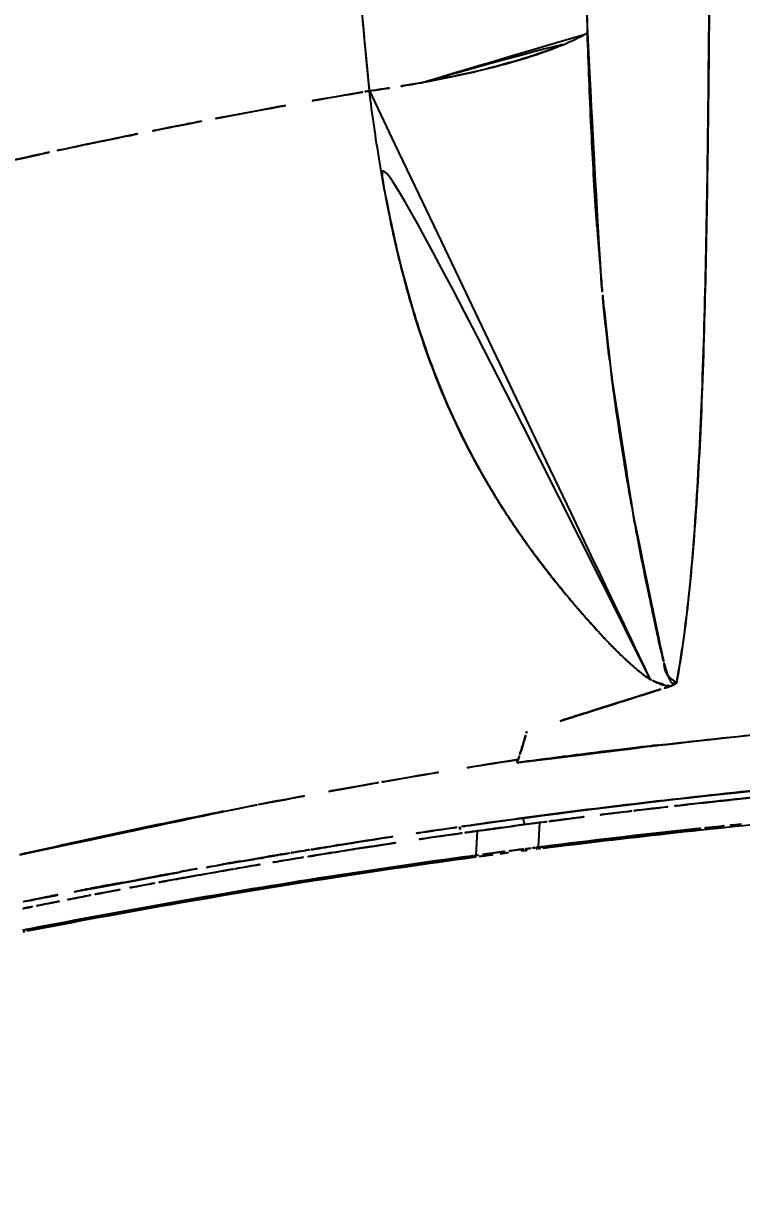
# Model space of a CAD drawing. Extents: x 16296660632 to 16296668616, y -37409619871 to -37409616241.
# Drawn here: x 16296666388.48 to 16296666415.86, y -37409616792.84 to -37409616748.06 of the extents above; entities that cross this region are included whole.
import ezdxf

# ---------------------------------------------------------------- set-up
doc = ezdxf.new("R2010")
doc.units = 0
doc.header["$LTSCALE"] = 10
doc.header["$MEASUREMENT"] = 0
doc.header["$PDMODE"] = 3
doc.header["$PDSIZE"] = -10
doc.layers.get('0').update_dxf_attribs({"linetype": 'CONTINUOUS'})
doc.layers.get('DEFPOINTS').update_dxf_attribs({"linetype": 'CONTINUOUS'})
doc.styles.add('Daelim Dimension', font='')
doc.styles.get('Daelim Dimension').set_extended_font_data('나눔고딕')
doc.dimstyles.new('DEFAULT', dxfattribs={"dimscale": 2, "dimtxt": 2, "dimasz": 2, "dimexe": 0, "dimexo": 2, "dimgap": 1, "dimtad": 1, "dimdec": 1, "dimzin": 9, "dimdsep": 46, "dimtxsty": 'Daelim Dimension', "dimcen": 0.5, "dimclrd": 252, "dimclre": 252, "dimclrt": 3, "dimadec": 1, "dimazin": 0, "dimtfac": 1, "dimtdec": 1, "dimtix": 1, "dimtmove": 0, "dimatfit": 3, "dimfxl": 1, "dimtolj": 1, "dimtzin": 1, "dimlwd": 9, "dimlwe": 9, "dimarcsym": 0})

# ---------------------------------------------------------------- blocks, each defined once
blk = doc.blocks.new('*D16')
at = {"color": 5, "lineweight": 9, "transparency": 16777216}
for p, q in [((16296666147.47109, -37409616641.1646), (16296666147.47109, -37409616937.17432)), ((16296666467.47109, -37409616640.80376), (16296666467.47109, -37409616937.17432)), ((16296666151.47109, -37409616937.17432), (16296666463.47109, -37409616937.17432))]:
    blk.add_line(p, q, dxfattribs=at)
at = {"color": 5, "transparency": 16777216}
for points in [[(16296666151.47109, -37409616936.50766), (16296666151.47109, -37409616937.84099), (16296666147.47109, -37409616937.17432)], [(16296666463.47109, -37409616936.50766), (16296666463.47109, -37409616937.84099), (16296666467.47109, -37409616937.17432)]]:
    blk.add_solid(points, dxfattribs=at)
at = {"layer": 'DEFPOINTS', "color": 0, "transparency": 16777216}
for p in [(16296666467.47109, -37409616636.80376), (16296666147.47109, -37409616637.1646), (16296666467.47109, -37409616937.17432)]:
    blk.add_point(p, dxfattribs=at)
at = {"color": 7, "transparency": 16777216, "insert": (16296666291.23105, -37409616918.8224), "char_height": 30, "attachment_point": 5, "style": 'Daelim Dimension'}
blk.add_mtext('\\A1;320', dxfattribs=at)
blk = doc.blocks.new('*D17')
at = {"color": 5, "lineweight": 9, "ltscale": 0.5, "transparency": 16777216}
for p, q in [((16296666587.9219, -37409616506.424438), (16296666624.81945, -37409616506.424438)), ((16296666624.81945, -37409616510.424438), (16296666624.81945, -37409616827.794708)), ((16296666313.128599, -37409616831.794708), (16296666624.81945, -37409616831.794708))]:
    blk.add_line(p, q, dxfattribs=at)
at = {"color": 5, "ltscale": 0.5, "transparency": 16777216}
for points in [[(16296666624.152781, -37409616510.424438), (16296666625.486111, -37409616510.424438), (16296666624.81945, -37409616506.424438)], [(16296666624.152781, -37409616827.794708), (16296666625.486111, -37409616827.794708), (16296666624.81945, -37409616831.794708)]]:
    blk.add_solid(points, dxfattribs=at)
at = {"layer": 'DEFPOINTS', "color": 0, "ltscale": 0.5, "transparency": 16777216}
for p in [(16296666583.9219, -37409616506.424438), (16296666309.128599, -37409616831.794708), (16296666624.81945, -37409616831.794708)]:
    blk.add_point(p, dxfattribs=at)
at = {"color": 7, "ltscale": 0.5, "transparency": 16777216, "insert": (16296666606.46752, -37409616669.109573), "char_height": 30, "attachment_point": 5, "rotation": 90, "style": 'Daelim Dimension'}
blk.add_mtext('\\A1;325', dxfattribs=at)

msp = doc.modelspace()

# ---------------------------------------------------------------- linework, layer by layer
at = {"linetype": 'Continuous'}
for p, q in [((16296666407.29435, -37409616776.237213), (16296666407.34058, -37409616776.111763)), ((16296666408.15765, -37409616778.513451), (16296666408.10293, -37409616779.454971)), ((16296666405.780109, -37409616778.835533), (16296666405.72267, -37409616779.765846))]:
    msp.add_line(p, q, dxfattribs=at)
for points, start_tangent, end_tangent in [([(16296666414.41444, -37409616715.831467), (16296666414.52916, -37409616723.74437), (16296666414.615141, -37409616731.757736), (16296666414.64768, -37409616738.970871), (16296666414.635481, -37409616745.523659), (16296666414.58452, -37409616751.487122), (16296666414.498501, -37409616756.933533), (16296666414.357599, -37409616761.931129), (16296666414.1355, -37409616766.375137), (16296666413.81352, -37409616770.150703), (16296666413.40427, -37409616773.042847)], (0.015889609, -0.999873752), (-0.178873309, -0.983872115)), ([(16296666413.40431, -37409616773.042847), (16296666413.821329, -37409616770.139679), (16296666414.13879, -37409616766.323883), (16296666414.36315, -37409616761.803329), (16296666414.505899, -37409616756.713211), (16296666414.587561, -37409616751.192093), (16296666414.6366, -37409616745.183548), (16296666414.6474, -37409616738.628738), (16296666414.61231, -37409616731.471283), (16296666414.528509, -37409616723.569443), (16296666414.41457, -37409616715.831467)], (0.182493819, 0.983207001), (-0.016538923, 0.999863223)), ([(16296666409.982201, -37409616748.421494), (16296666409.843, -37409616739.759171), (16296666409.804331, -37409616732.941177)], (-0.033881173, 0.999425868), (-0.005583813, 0.99998441)), ([(16296666401.66721, -37409616750.63166), (16296666400.9944, -37409616741.681961)], (-0.104333076, 0.994542412), (-0.044761622, 0.998997696)), ([(16296666409.852249, -37409616748.49395), (16296666408.89719, -37409616748.932243), (16296666407.477051, -37409616749.422737), (16296666405.749901, -37409616749.884232), (16296666403.783859, -37409616750.294563), (16296666403.637501, -37409616750.321136)], (-0.878885182, -0.477033371), (-0.984196151, -0.177081724)), ([(16296666409.852289, -37409616748.494011), (16296666409.982201, -37409616748.421494)], (0.878908812, 0.476989833), (0.867144301, 0.498056986)), ([(16296666409.982229, -37409616748.421379), (16296666409.852249, -37409616748.49395)], (-0.867075621, -0.498176542), (-0.878885182, -0.477033371)), ([(16296666409.982229, -37409616748.421333), (16296666410.124559, -37409616752.003487), (16296666410.305929, -37409616755.224403), (16296666410.523149, -37409616758.009453)], (0.033376731, -0.999442842), (0.089886214, -0.995952041)), ([(16296666403.637449, -37409616750.320908), (16296666403.74086, -37409616750.302193), (16296666405.668171, -37409616749.903267), (16296666407.40871, -37409616749.443222), (16296666408.874029, -37409616748.941406), (16296666409.852289, -37409616748.494011)], (0.984202595, 0.177045905), (0.878908812, 0.476989833)), ([(16296666410.52346, -37409616758.00943), (16296666410.48233, -37409616757.5466), (16296666410.335011, -37409616755.672256), (16296666410.20009, -37409616753.530159), (16296666410.081051, -37409616751.084953), (16296666409.982229, -37409616748.421379)], (-0.090642957, 0.995883454), (-0.032301439, 0.999478172)), ([(16296666403.637501, -37409616750.321136), (16296666401.667271, -37409616750.631828)], (-0.984196151, -0.177081724), (-0.990849283, -0.134972957)), ([(16296666401.25161, -37409616750.702248), (16296666396.705379, -37409616751.515617)], (-0.985732936, -0.168316902), (-0.982925391, -0.184004552)), ([(16296666401.251619, -37409616750.702278), (16296666401.66721, -37409616750.63166)], (0.985748246, 0.168227215), (0.985989491, 0.166807447)), ([(16296666401.667231, -37409616750.631577), (16296666401.25161, -37409616750.702248)], (-0.98597152, -0.166913637), (-0.985732936, -0.168316902)), ([(16296666401.6672, -37409616750.631538), (16296666403.637449, -37409616750.320908)], (0.990852899, 0.134946407), (0.984202595, 0.177045905)), ([(16296666401.667271, -37409616750.631828), (16296666402.051689, -37409616753.301132), (16296666402.504801, -37409616755.717049), (16296666403.02375, -37409616757.887657), (16296666403.59395, -37409616759.818092), (16296666404.20553, -37409616761.528587), (16296666404.844061, -37409616763.036087), (16296666405.48567, -37409616764.348137), (16296666406.110491, -37409616765.484306), (16296666406.70513, -37409616766.464882), (16296666407.262341, -37409616767.310493), (16296666407.77832, -37409616768.042107), (16296666408.251829, -37409616768.67746), (16296666408.683411, -37409616769.231323), (16296666409.07464, -37409616769.715767), (16296666409.42745, -37409616770.139633), (16296666409.744841, -37409616770.510437), (16296666410.02997, -37409616770.8349), (16296666410.285839, -37409616771.119057), (16296666410.515471, -37409616771.368317), (16296666410.721979, -37409616771.587463), (16296666410.908369, -37409616771.780693), (16296666411.07733, -37409616771.951843), (16296666411.23171, -37409616772.104103), (16296666411.37381, -37409616772.240532), (16296666411.50609, -37409616772.36393), (16296666411.63092, -37409616772.476807), (16296666411.75032, -37409616772.581512), (16296666411.866871, -37409616772.679993), (16296666411.98214, -37409616772.774567), (16296666412.099409, -37409616772.866524), (16296666412.224159, -37409616772.955963), (16296666412.36142, -37409616773.044518), (16296666412.37471, -37409616773.052582)], (0.12450756, -0.992218659), (0.855938958, -0.51707688)), ([(16296666396.70537, -37409616751.515602), (16296666401.251619, -37409616750.702278)], (0.982914934, 0.184060405), (0.985748246, 0.168227215)), ([(16296666394.37635, -37409616751.961929), (16296666396.70537, -37409616751.515602)], (0.981318901, 0.192388185), (0.982914934, 0.184060405)), ([(16296666396.705379, -37409616751.515617), (16296666394.37632, -37409616751.961746)], (-0.982925391, -0.184004552), (-0.981339438, -0.192283403)), ([(16296666391.86224, -37409616752.466988), (16296666394.37635, -37409616751.961929)], (0.979479359, 0.201544498), (0.981318901, 0.192388185)), ([(16296666394.37632, -37409616751.961746), (16296666391.862141, -37409616752.466499)], (-0.981339438, -0.192283403), (-0.979507812, -0.201406174)), ([(16296666412.37332, -37409616773.055183), (16296666412.340191, -37409616773.036949), (16296666411.78611, -37409616772.611893), (16296666411.257429, -37409616772.129318), (16296666410.71175, -37409616771.57737), (16296666410.1213, -37409616770.936798), (16296666409.451361, -37409616770.16761), (16296666408.689489, -37409616769.239014), (16296666407.82914, -37409616768.111763), (16296666406.874571, -37409616766.728912), (16296666405.850269, -37409616765.025436), (16296666404.801991, -37409616762.943993), (16296666403.8022, -37409616760.436096), (16296666402.91963, -37409616757.490067), (16296666402.212561, -37409616754.235321), (16296666401.667231, -37409616750.631577)], (-0.881419506, 0.472334261), (-0.121357125, 0.99260891)), ([(16296666391.862141, -37409616752.466499), (16296666390.61853, -37409616752.725243), (16296666387.963051, -37409616753.298309)], (-0.979507812, -0.201406174), (-0.976406829, -0.215939122)), ([(16296666387.963289, -37409616753.299393), (16296666391.86224, -37409616752.466988)], (0.976373355, 0.216090426), (0.979479359, 0.201544498)), ([(16296666410.523149, -37409616758.009453), (16296666410.53512, -37409616758.141167), (16296666410.572161, -37409616758.537613)], (0.089886214, -0.995952041), (0.094986114, -0.995478598)), ([(16296666410.588289, -37409616758.696823), (16296666410.52346, -37409616758.00943)], (-0.097194194, 0.995265436), (-0.090642957, 0.995883454)), ([(16296666410.572161, -37409616758.537613), (16296666410.58749, -37409616758.696892)], (0.094986115, -0.995478597), (0.096575426, -0.995325669)), ([(16296666410.58749, -37409616758.696892), (16296666410.802469, -37409616760.690208), (16296666410.926809, -37409616761.682991)], (0.096575426, -0.995325669), (0.129899835, -0.991527122)), ([(16296666410.926941, -37409616761.682983), (16296666410.802059, -37409616760.677696), (16296666410.637671, -37409616759.190002), (16296666410.588289, -37409616758.696823)], (-0.128690863, 0.991684759), (-0.097194194, 0.995265436)), ([(16296666410.926809, -37409616761.682991), (16296666411.0917, -37409616762.881432), (16296666411.377041, -37409616764.74202), (16296666411.644131, -37409616766.311317), (16296666411.765011, -37409616766.979691)], (0.129899835, -0.991527122), (0.181007392, -0.983481735)), ([(16296666411.765181, -37409616766.97966), (16296666411.71649, -37409616766.717583), (16296666411.586639, -37409616765.998299), (16296666411.446951, -37409616765.185516), (16296666411.29755, -37409616764.26432), (16296666411.13888, -37409616763.21833), (16296666410.97254, -37409616762.029327), (16296666410.926941, -37409616761.682983)], (-0.183941909, 0.982937116), (-0.128690863, 0.991684759)), ([(16296666411.765011, -37409616766.979691), (16296666411.886971, -37409616767.631126), (16296666412.10442, -37409616768.741783), (16296666412.29648, -37409616769.679672), (16296666412.465309, -37409616770.481682), (16296666412.612301, -37409616771.173767), (16296666412.74395, -37409616771.780769), (16296666412.874029, -37409616772.330116), (16296666412.905661, -37409616772.511192)], (0.181007392, -0.983481735), (0.179785698, -0.983705801)), ([(16296666412.890329, -37409616772.386589), (16296666412.87682, -37409616772.333092), (16296666412.86348, -37409616772.279404), (16296666412.85, -37409616772.224373), (16296666412.8361, -37409616772.166786), (16296666412.821489, -37409616772.105453), (16296666412.80588, -37409616772.03907), (16296666412.78898, -37409616771.966309), (16296666412.77051, -37409616771.885788), (16296666412.750139, -37409616771.796043), (16296666412.727539, -37409616771.695503), (16296666412.70237, -37409616771.58255), (16296666412.674299, -37409616771.455406), (16296666412.642969, -37409616771.312157), (16296666412.608009, -37409616771.15078), (16296666412.569019, -37409616770.968987), (16296666412.52556, -37409616770.764389), (16296666412.477131, -37409616770.534286), (16296666412.42318, -37409616770.275787), (16296666412.363091, -37409616769.98568), (16296666412.296129, -37409616769.660477), (16296666412.2215, -37409616769.296349), (16296666412.138611, -37409616768.889023), (16296666412.047029, -37409616768.433823), (16296666411.94648, -37409616767.925613), (16296666411.836559, -37409616767.3573), (16296666411.765181, -37409616766.97966)], (-0.246664767, 0.969100868), (-0.183941909, 0.982937116)), ([(16296666413.005751, -37409616772.802032), (16296666412.991631, -37409616772.756752), (16296666412.97122, -37409616772.687576), (16296666412.9522, -37409616772.620003), (16296666412.934891, -37409616772.556702), (16296666412.919041, -37409616772.497353), (16296666412.904301, -37409616772.440987), (16296666412.890329, -37409616772.386589)], (-0.304700204, 0.952448311), (-0.246664767, 0.969100868)), ([(16296666412.905661, -37409616772.511192), (16296666413.010229, -37409616772.844162), (16296666413.025261, -37409616772.869949)], (0.179785698, -0.983705801), (0.522998244, -0.852333759)), ([(16296666413.027901, -37409616772.868317), (16296666413.012871, -37409616772.823967), (16296666413.005751, -37409616772.802032)], (-0.330084977, 0.943951221), (-0.304700205, 0.952448311)), ([(16296666412.37471, -37409616773.052582), (16296666412.46014, -37409616773.102287)], (0.855938958, -0.51707688), (0.873107265, -0.487528158)), ([(16296666412.579861, -37409616773.150337), (16296666412.37332, -37409616773.055183)], (-0.929748254, 0.368195851), (-0.881419506, 0.472334261)), ([(16296666412.46014, -37409616773.102287), (16296666412.510349, -37409616773.129593), (16296666412.66157, -37409616773.202507), (16296666412.81205, -37409616773.260429), (16296666412.965, -37409616773.301201), (16296666413.150631, -37409616773.316437)], (0.873107265, -0.487528157), (0.998753619, 0.049912001)), ([(16296666412.85111, -37409616773.241287), (16296666412.579861, -37409616773.150337)], (-0.961607295, 0.274429245), (-0.929748254, 0.368195851)), ([(16296666413.025261, -37409616772.869949), (16296666413.273359, -37409616773.122337)], (0.522998244, -0.852333759), (0.826728159, -0.562601592)), ([(16296666413.04817, -37409616772.923843), (16296666413.03413, -37409616772.88591), (16296666413.027901, -37409616772.868317)], (-0.356865194, 0.934155893), (-0.330084978, 0.943951221)), ([(16296666413.37808, -37409616773.184731), (16296666413.33003, -37409616773.209427), (16296666413.271589, -37409616773.214821), (16296666413.222031, -37409616773.200462), (16296666413.18574, -37409616773.176819), (16296666413.15819, -37409616773.14711), (16296666413.135349, -37409616773.111977), (16296666413.11482, -37409616773.074318), (16296666413.094839, -37409616773.033943), (16296666413.07522, -37409616772.990494), (16296666413.055099, -37409616772.941681), (16296666413.04817, -37409616772.923843)], (-0.839213182, -0.54380257), (-0.356865195, 0.934155893)), ([(16296666413.21726, -37409616773.289139), (16296666413.255711, -37409616773.273079), (16296666413.326059, -37409616773.233208)], (0.928302737, 0.371825267), (0.790380745, 0.61261593)), ([(16296666413.325939, -37409616773.233063), (16296666413.244659, -37409616773.276299), (16296666413.217091, -37409616773.288727)], (-0.826866514, -0.562398229), (-0.914129926, -0.40542136)), ([(16296666413.273359, -37409616773.122337), (16296666413.377661, -37409616773.18454)], (0.826728159, -0.562601592), (0.887900744, -0.460035073)), ([(16296666413.326059, -37409616773.233208), (16296666413.331699, -37409616773.228683), (16296666413.37808, -37409616773.184731)], (0.790380745, 0.61261593), (0.747643675, 0.664100094)), ([(16296666413.378201, -37409616773.184341), (16296666413.325939, -37409616773.233063)], (-0.589773354, -0.807568815), (-0.826866514, -0.562398229)), ([(16296666413.377661, -37409616773.18454), (16296666413.40431, -37409616773.042847)], (0.187242641, 0.982313694), (0.182493819, 0.983207001)), ([(16296666413.40427, -37409616773.042847), (16296666413.378201, -37409616773.184341)], (-0.178873308, -0.983872115), (-0.183550343, -0.983010311)), ([(16296666408.935921, -37409616774.644958), (16296666409.483589, -37409616774.472427), (16296666411.311171, -37409616773.896309), (16296666412.53614, -37409616773.510109)], (0.953812564, 0.300402383), (0.95373838, 0.300637827)), ([(16296666412.53616, -37409616773.510071), (16296666411.31122, -37409616773.896263), (16296666409.48366, -37409616774.472397), (16296666408.935921, -37409616774.644958)], (-0.953745581, -0.300614981), (-0.953806481, -0.3004217)), ([(16296666412.53614, -37409616773.510109), (16296666413.150631, -37409616773.316429)], (0.95373838, 0.300637827), (0.953760877, 0.300566448)), ([(16296666413.150631, -37409616773.316429), (16296666412.53616, -37409616773.510071)], (-0.953779414, -0.30050762), (-0.953745581, -0.300614981)), ([(16296666413.150631, -37409616773.316429), (16296666412.85111, -37409616773.241287)], (-0.975454094, 0.220202884), (-0.961607295, 0.274429245)), ([(16296666413.150631, -37409616773.316437), (16296666413.21726, -37409616773.289139)], (0.91392995, 0.405871958), (0.928302737, 0.371825267)), ([(16296666413.217091, -37409616773.288727), (16296666413.150631, -37409616773.316429)], (-0.914129926, -0.405421359), (-0.933444985, -0.358720587)), ([(16296666407.66778, -37409616775.044113), (16296666407.62775, -37409616775.18895)], (-0.26244151, -0.964947902), (-0.270431296, -0.962739276)), ([(16296666417.99634, -37409616774.994957), (16296666413.399469, -37409616775.480293), (16296666407.35594, -37409616776.228928)], (-0.995250245, -0.097349631), (-0.991080995, -0.133260877)), ([(16296666407.35548, -37409616776.225594), (16296666410.08046, -37409616775.872971), (16296666417.99633, -37409616774.994919)], (0.991109141, 0.133051382), (0.995281097, 0.097033698)), ([(16296666407.62775, -37409616775.18895), (16296666407.54612, -37409616775.469238), (16296666407.41995, -37409616775.866112), (16296666407.335831, -37409616776.114532)], (-0.270431297, -0.962739276), (-0.328096236, -0.944644303)), ([(16296666407.45248, -37409616775.783493), (16296666407.56185, -37409616775.427589), (16296666407.597549, -37409616775.302811)], (0.30814792, 0.951338457), (0.270544688, 0.962707418)), ([(16296666407.597549, -37409616775.302811), (16296666407.66778, -37409616775.044113)], (0.270544688, 0.962707417), (0.253875825, 0.96723682)), ([(16296666407.340509, -37409616776.111153), (16296666407.45248, -37409616775.783493)], (0.339968461, 0.940436838), (0.30814792, 0.951338457)), ([(16296666402.423059, -37409616776.92012), (16296666407.27532, -37409616776.12133)], (0.985325326, 0.170686855), (0.988021899, 0.154313729)), ([(16296666407.275379, -37409616776.121918), (16296666402.42312, -37409616776.920486)], (-0.988077168, -0.153959446), (-0.985290501, -0.170887767)), ([(16296666407.27532, -37409616776.12133), (16296666407.340509, -37409616776.111153)], (0.988021899, 0.154313729), (0.988055352, 0.154099391)), ([(16296666407.2938, -37409616776.233871), (16296666407.35548, -37409616776.225594)], (0.991080278, 0.133266208), (0.991109141, 0.133051382)), ([(16296666407.34058, -37409616776.111763), (16296666407.275379, -37409616776.121918)], (-0.988112116, -0.153734985), (-0.988077168, -0.153959446)), ([(16296666407.335831, -37409616776.114532), (16296666407.2938, -37409616776.233871)], (-0.328096236, -0.944644303), (-0.336532396, -0.941671889)), ([(16296666407.35594, -37409616776.228928), (16296666407.29435, -37409616776.237213)], (-0.991080995, -0.133260876), (-0.991052415, -0.133473259)), ([(16296666426.00865, -37409616776.450218), (16296666416.71986, -37409616777.258797), (16296666407.361151, -37409616778.364159), (16296666405.74514, -37409616778.587379)], (-0.997420072, -0.071785786), (-0.990182426, -0.139781124)), ([(16296666405.74798, -37409616778.587936), (16296666426.00684, -37409616776.450081)], (0.990398199, 0.138244017), (0.997366329, 0.07252865)), ([(16296666397.57958, -37409616777.802422), (16296666401.73711, -37409616777.039803)], (0.982194, 0.187869495), (0.984909711, 0.173068949)), ([(16296666401.7372, -37409616777.040321), (16296666397.57995, -37409616777.804337)], (-0.984866141, -0.173316719), (-0.982124654, -0.188231675)), ([(16296666401.73711, -37409616777.039803), (16296666402.423059, -37409616776.92012)], (0.984909711, 0.173068949), (0.985325326, 0.170686855)), ([(16296666402.42312, -37409616776.920486), (16296666401.7372, -37409616777.040321)], (-0.985290501, -0.170887767), (-0.984866141, -0.173316719)), ([(16296666414.865749, -37409616777.70945), (16296666413.999161, -37409616777.804764), (16296666411.89673, -37409616778.046494)], (-0.994162599, -0.1078922), (-0.99304898, -0.117701843)), ([(16296666414.86574, -37409616777.709373), (16296666415.19364, -37409616777.673973), (16296666415.44241, -37409616777.647339)], (0.994160415, 0.107912319), (0.99436572, 0.106003848)), ([(16296666415.442419, -37409616777.647423), (16296666414.865749, -37409616777.70945)], (-0.994366629, -0.105995312), (-0.994162599, -0.1078922)), ([(16296666415.44241, -37409616777.647339), (16296666418.47537, -37409616777.339409)], (0.99436572, 0.106003848), (0.995378292, 0.096031534)), ([(16296666388.33584, -37409616779.740784), (16296666395.91629, -37409616778.125923), (16296666397.257071, -37409616777.864311)], (0.974806234, 0.223053372), (0.981968645, 0.189043858)), ([(16296666397.25746, -37409616777.866348), (16296666392.858419, -37409616778.752457), (16296666388.33654, -37409616779.743843)], (-0.981899498, -0.189402682), (-0.974848984, -0.222866458)), ([(16296666397.257071, -37409616777.864311), (16296666397.57958, -37409616777.802422)], (0.981968645, 0.189043858), (0.982194, 0.187869495)), ([(16296666397.57995, -37409616777.804337), (16296666397.25746, -37409616777.866348)], (-0.982124654, -0.188231675), (-0.981899498, -0.189402682)), ([(16296666408.27891, -37409616779.492126), (16296666413.037661, -37409616778.931107), (16296666418.190319, -37409616778.406174), (16296666423.352409, -37409616777.970757), (16296666425.542891, -37409616777.808159)], (0.992218139, 0.124511709), (0.997418372, 0.07180941)), ([(16296666411.530411, -37409616778.090134), (16296666408.78381, -37409616778.431923)], (-0.992904133, -0.118917542), (-0.991764982, -0.128071152)), ([(16296666411.53042, -37409616778.090187), (16296666411.89673, -37409616778.046532)], (0.992897573, 0.118972308), (0.993042572, 0.11775589)), ([(16296666411.89673, -37409616778.046494), (16296666411.530411, -37409616778.090134)], (-0.99304898, -0.117701843), (-0.992904133, -0.118917542)), ([(16296666411.89673, -37409616778.046532), (16296666414.86574, -37409616777.709373)], (0.993042572, 0.11775589), (0.994160415, 0.107912319)), ([(16296666405.509109, -37409616778.620796), (16296666404.875311, -37409616778.711578)], (-0.990061906, -0.140632221), (-0.989737307, -0.142898786)), ([(16296666405.18433, -37409616778.667183), (16296666405.50919, -37409616778.621368)], (0.990128941, 0.140159479), (0.990284673, 0.139054904)), ([(16296666405.50919, -37409616778.621368), (16296666405.74798, -37409616778.587936)], (0.990284673, 0.139054903), (0.990398199, 0.138244017)), ([(16296666405.74514, -37409616778.587379), (16296666405.509109, -37409616778.620796)], (-0.990182426, -0.139781124), (-0.990061906, -0.140632222)), ([(16296666405.780109, -37409616778.835564), (16296666407.978451, -37409616778.53727)], (0.990415, 0.138123598), (0.991410173, 0.130789408)), ([(16296666408.157669, -37409616778.513443), (16296666407.363569, -37409616778.618874), (16296666406.571051, -37409616778.726227), (16296666405.780109, -37409616778.835533)], (-0.991477728, -0.130276304), (-0.990403241, -0.138207891)), ([(16296666407.52533, -37409616778.358032), (16296666407.58893, -37409616778.584877)], (0.293556058, -0.955941861), (0.241551729, -0.970387944)), ([(16296666407.588511, -37409616778.584938), (16296666407.52492, -37409616778.358101)], (-0.24165377, 0.970362538), (-0.293457342, 0.955972169)), ([(16296666407.978451, -37409616778.53727), (16296666408.157709, -37409616778.513672)], (0.991410173, 0.130789408), (0.991488794, 0.130192052)), ([(16296666408.157709, -37409616778.513672), (16296666408.37759, -37409616778.484894)], (0.991488794, 0.130192052), (0.991584713, 0.12945948)), ([(16296666408.37756, -37409616778.484657), (16296666408.15765, -37409616778.513451)], (-0.991588447, -0.129430879), (-0.991492014, -0.130167535)), ([(16296666408.37759, -37409616778.484894), (16296666408.504009, -37409616778.468407)], (0.991584713, 0.12945948), (0.991639603, 0.12903836)), ([(16296666408.504009, -37409616778.468407), (16296666408.783831, -37409616778.432129)], (0.991639603, 0.12903836), (0.99176043, 0.128106402)), ([(16296666408.78381, -37409616778.431923), (16296666408.37756, -37409616778.484657)], (-0.991764982, -0.128071152), (-0.991588447, -0.129430879)), ([(16296666408.783831, -37409616778.432129), (16296666411.53042, -37409616778.090187)], (0.99176043, 0.128106403), (0.992897573, 0.118972308)), ([(16296666414.766899, -37409616778.685516), (16296666415.855961, -37409616778.573624)], (0.994582174, 0.103953346), (0.994939525, 0.100475573)), ([(16296666415.85594, -37409616778.573387), (16296666414.766899, -37409616778.685547)], (-0.994923471, -0.100634422), (-0.994552916, -0.104232896)), ([(16296666401.10545, -37409616779.273819), (16296666404.87524, -37409616778.711098)], (0.988061181, 0.154062011), (0.989979471, 0.141211353)), ([(16296666404.875311, -37409616778.711578), (16296666401.220249, -37409616779.26326)], (-0.989737307, -0.142898786), (-0.987846001, -0.155435766)), ([(16296666405.108721, -37409616778.929489), (16296666401.14403, -37409616779.520058)], (-0.990163993, -0.139911642), (-0.988006882, -0.15440985)), ([(16296666404.87524, -37409616778.711098), (16296666405.18433, -37409616778.667183)], (0.989979471, 0.141211353), (0.990128941, 0.140159479)), ([(16296666405.10364, -37409616778.674011), (16296666405.17786, -37409616778.916817)], (0.313128179, -0.949710874), (0.266676938, -0.963785978)), ([(16296666405.10878, -37409616778.929947), (16296666405.319889, -37409616778.900101)], (0.990099503, 0.140367283), (0.990199372, 0.139661033)), ([(16296666405.4568, -37409616778.880547), (16296666405.108721, -37409616778.929489)], (-0.990356383, -0.138543256), (-0.990163993, -0.139911642)), ([(16296666405.319889, -37409616778.900101), (16296666405.456829, -37409616778.880821)], (0.990199372, 0.139661033), (0.990263799, 0.139203477)), ([(16296666405.456829, -37409616778.880821), (16296666405.59988, -37409616778.860748)], (0.990263799, 0.139203476), (0.99033086, 0.138725582)), ([(16296666405.594009, -37409616778.861397), (16296666405.4568, -37409616778.880547)], (-0.990432284, -0.137999606), (-0.990356384, -0.138543255)), ([(16296666405.59988, -37409616778.860748), (16296666405.7801, -37409616778.835564)], (0.99033086, 0.138725582), (0.990414996, 0.138123621)), ([(16296666405.780109, -37409616778.835533), (16296666405.594009, -37409616778.861397)], (-0.990535272, -0.137258427), (-0.990432284, -0.137999606)), ([(16296666408.27113, -37409616779.433739), (16296666413.88949, -37409616778.778481), (16296666413.99782, -37409616778.766861)], (0.992164477, 0.12493859), (0.994321109, 0.10642148)), ([(16296666413.997841, -37409616778.767113), (16296666413.10722, -37409616778.863953), (16296666408.27092, -37409616779.43399)], (-0.994291315, -0.10669949), (-0.992186332, -0.124764909)), ([(16296666413.99782, -37409616778.766861), (16296666414.766899, -37409616778.685516)], (0.994321109, 0.10642148), (0.994582174, 0.103953346)), ([(16296666414.766899, -37409616778.685547), (16296666413.997841, -37409616778.767113)], (-0.994552916, -0.104232896), (-0.994291315, -0.10669949)), ([(16296666400.22595, -37409616779.421387), (16296666398.220739, -37409616779.750359)], (-0.987328648, -0.158688816), (-0.986286109, -0.165044573)), ([(16296666399.24831, -37409616779.569504), (16296666399.596109, -37409616779.513199)], (0.987050834, 0.160407766), (0.987243354, 0.159218589)), ([(16296666399.596109, -37409616779.513199), (16296666400.22455, -37409616779.412537)], (0.987243354, 0.159218589), (0.987587352, 0.157070754)), ([(16296666401.14403, -37409616779.520058), (16296666400.155041, -37409616779.676331), (16296666399.630409, -37409616779.76059)], (-0.988006882, -0.15440985), (-0.987206976, -0.159443991)), ([(16296666401.106001, -37409616779.277061), (16296666399.24901, -37409616779.573807)], (-0.988010371, -0.154387522), (-0.986924429, -0.161183659)), ([(16296666400.22455, -37409616779.412537), (16296666401.10545, -37409616779.273819)], (0.987587352, 0.157070754), (0.988061181, 0.154062011)), ([(16296666401.106661, -37409616779.281151), (16296666400.22595, -37409616779.421387)], (-0.98778692, -0.155810783), (-0.987328648, -0.158688816)), ([(16296666401.14414, -37409616779.519623), (16296666405.10878, -37409616778.929947)], (0.988078684, 0.153949713), (0.990099503, 0.140367283)), ([(16296666401.220249, -37409616779.26326), (16296666401.106661, -37409616779.281151)], (-0.987846002, -0.155435766), (-0.98778692, -0.155810783)), ([(16296666407.30784, -37409616779.556664), (16296666407.934931, -37409616779.476273)], (0.991749951, 0.1281875), (0.992018883, 0.126089398)), ([(16296666407.83996, -37409616779.488426), (16296666407.31299, -37409616779.556107)], (-0.991952526, -0.12661037), (-0.991750453, -0.128183615)), ([(16296666407.934971, -37409616779.476318), (16296666407.83996, -37409616779.488426)], (-0.991987486, -0.126336168), (-0.991952526, -0.12661037)), ([(16296666407.934931, -37409616779.476273), (16296666408.01618, -37409616779.465958)], (0.992018883, 0.126089397), (0.992053394, 0.125817583)), ([(16296666407.938919, -37409616779.46656), (16296666408.025539, -37409616779.488693)], (0.925211135, -0.379452705), (0.998315967, -0.058010606)), ([(16296666408.10293, -37409616779.454964), (16296666407.934971, -37409616779.476318)], (-0.992048211, -0.125858437), (-0.991987486, -0.126336168)), ([(16296666408.01618, -37409616779.465958), (16296666408.10293, -37409616779.454971)], (0.992053394, 0.125817584), (0.992090157, 0.125527373)), ([(16296666408.023581, -37409616779.524269), (16296666408.110161, -37409616779.513344)], (0.992116534, 0.125318723), (0.992151082, 0.125044911)), ([(16296666408.025539, -37409616779.488693), (16296666408.10293, -37409616779.454964)], (0.998315967, -0.058010606), (0.490474484, 0.871455553)), ([(16296666408.10289, -37409616779.455162), (16296666408.02562, -37409616779.488853)], (-0.491876796, -0.870664813), (-0.998354809, 0.057338249)), ([(16296666408.10293, -37409616779.454971), (16296666408.27113, -37409616779.433739)], (0.99209547, 0.125485374), (0.992164477, 0.12493859)), ([(16296666408.110161, -37409616779.513344), (16296666408.27891, -37409616779.492126)], (0.992151082, 0.125044911), (0.992218138, 0.124511709)), ([(16296666408.27092, -37409616779.43399), (16296666408.102949, -37409616779.455147)], (-0.992186332, -0.124764909), (-0.992117527, -0.125310866)), ([(16296666388.624069, -37409616782.642082), (16296666394.100821, -37409616781.632462), (16296666400.312639, -37409616780.607018), (16296666405.63835, -37409616779.836327)], (0.981896342, 0.189419045), (0.9910211, 0.133705568)), ([(16296666405.543989, -37409616779.789993), (16296666400.09256, -37409616780.582336), (16296666394.312969, -37409616781.53669), (16296666388.678379, -37409616782.573158)], (-0.990955183, -0.134193236), (-0.98190914, -0.18935269)), ([(16296666388.67861, -37409616782.573021), (16296666394.225809, -37409616781.550339), (16296666400.004101, -37409616780.59552), (16296666405.54394, -37409616779.789909)], (0.981884058, 0.18948271), (0.991015842, 0.133744534)), ([(16296666397.785391, -37409616779.816856), (16296666397.03681, -37409616779.944267), (16296666393.651091, -37409616780.545212)], (-0.986050854, -0.166444326), (-0.983650051, -0.18009047)), ([(16296666396.09461, -37409616780.099747), (16296666397.784439, -37409616779.811218)], (0.985235036, 0.171207254), (0.986223729, 0.165416917)), ([(16296666396.455099, -37409616780.052917), (16296666397.01017, -37409616779.956749), (16296666397.965309, -37409616779.79348)], (0.985183582, 0.171503091), (0.985943776, 0.167077436)), ([(16296666397.965269, -37409616779.793213), (16296666396.454741, -37409616780.050888)], (-0.98615342, -0.165835555), (-0.985362836, -0.170470179)), ([(16296666398.848721, -37409616779.887901), (16296666396.64255, -37409616780.258873)], (-0.986781865, -0.162054162), (-0.985506361, -0.169638478)), ([(16296666397.784439, -37409616779.811218), (16296666399.24831, -37409616779.569504)], (0.986223729, 0.165416917), (0.987050834, 0.160407766)), ([(16296666397.965309, -37409616779.79348), (16296666398.22073, -37409616779.750298)], (0.985943776, 0.167077436), (0.986073397, 0.166310722)), ([(16296666398.220739, -37409616779.750359), (16296666397.965269, -37409616779.793213)], (-0.986286109, -0.165044573), (-0.98615342, -0.165835555)), ([(16296666398.22073, -37409616779.750298), (16296666399.249769, -37409616779.578423)], (0.986073397, 0.166310722), (0.986598183, 0.163168701)), ([(16296666399.24901, -37409616779.573807), (16296666397.785391, -37409616779.816856)], (-0.986924429, -0.161183659), (-0.986050854, -0.166444326)), ([(16296666398.84856, -37409616779.88694), (16296666399.63026, -37409616779.759666)], (0.986775617, 0.162092201), (0.987230783, 0.159296517)), ([(16296666399.630409, -37409616779.76059), (16296666398.848721, -37409616779.887901)], (-0.987206976, -0.159443991), (-0.986781865, -0.162054162)), ([(16296666399.63026, -37409616779.759666), (16296666401.14414, -37409616779.519623)], (0.987230783, 0.159296517), (0.988078684, 0.153949713)), ([(16296666405.54394, -37409616779.789909), (16296666405.63039, -37409616779.778259)], (0.991015842, 0.133744534), (0.991060912, 0.133410152)), ([(16296666405.5466, -37409616779.783707), (16296666405.60009, -37409616779.799057)], (0.937451742, -0.348115257), (0.981262439, -0.192675961)), ([(16296666405.630381, -37409616779.778313), (16296666405.543989, -37409616779.789993)], (-0.990997223, -0.133882427), (-0.990955183, -0.134193236)), ([(16296666405.638399, -37409616779.836327), (16296666405.85965, -37409616779.806557)], (0.991021358, 0.13370366), (0.991121523, 0.132959116)), ([(16296666405.639009, -37409616779.803497), (16296666405.65871, -37409616779.802696)], (0.99980162, -0.019917868), (0.994208495, 0.107468453)), ([(16296666405.659321, -37409616779.801537), (16296666405.640091, -37409616779.801788)], (-0.996703727, -0.081127553), (-0.998797104, 0.049034113)), ([(16296666405.65871, -37409616779.802696), (16296666405.72267, -37409616779.765846)], (0.994208495, 0.107468452), (0.509775782, 0.860307301)), ([(16296666405.72267, -37409616779.765846), (16296666405.630381, -37409616779.778313)], (-0.991042067, -0.133550074), (-0.990997223, -0.133882427)), ([(16296666405.72267, -37409616779.765846), (16296666405.659321, -37409616779.801537)], (-0.509778776, -0.860305527), (-0.996703728, -0.08112755)), ([(16296666405.72267, -37409616779.765846), (16296666405.986401, -37409616779.730453)], (0.991050576, 0.133486911), (0.991168915, 0.132605363)), ([(16296666405.85965, -37409616779.806557), (16296666406.256189, -37409616779.753632), (16296666406.65341, -37409616779.701157)], (0.991121523, 0.132959116), (0.991472818, 0.130313665)), ([(16296666405.986401, -37409616779.730453), (16296666406.51442, -37409616779.660294)], (0.991168915, 0.132605363), (0.991403407, 0.130840686)), ([(16296666406.519569, -37409616779.659683), (16296666405.72267, -37409616779.765846)], (-0.991419856, -0.130715986), (-0.991055499, -0.133450358)), ([(16296666406.51442, -37409616779.660294), (16296666407.30784, -37409616779.556664)], (0.991403407, 0.130840686), (0.991749951, 0.1281875)), ([(16296666406.65341, -37409616779.701157), (16296666407.44968, -37409616779.597557)], (0.991472818, 0.130313665), (0.991811807, 0.127708028)), ([(16296666407.307859, -37409616779.55677), (16296666406.519569, -37409616779.659683)], (-0.991748419, -0.128199354), (-0.991419856, -0.130715986)), ([(16296666407.44968, -37409616779.597557), (16296666408.02347, -37409616779.524223)], (0.991811807, 0.127708028), (0.992047515, 0.125863929)), ([(16296666390.67227, -37409616781.107101), (16296666393.049061, -37409616780.662697), (16296666396.455099, -37409616780.052917)], (0.982414829, 0.186711287), (0.985183582, 0.171503091)), ([(16296666394.457291, -37409616780.402763), (16296666392.26288, -37409616780.803711)], (-0.984302639, -0.176488852), (-0.983120964, -0.182956744)), ([(16296666396.365589, -37409616780.306679), (16296666394.382299, -37409616780.65744), (16296666393.930889, -37409616780.739357)], (-0.985338055, -0.170613358), (-0.983779519, -0.179381878)), ([(16296666394.45491, -37409616780.389511), (16296666396.09461, -37409616780.099747)], (0.984240667, 0.176834131), (0.985235036, 0.171207254)), ([(16296666396.09691, -37409616780.112999), (16296666394.457291, -37409616780.402763)], (-0.985174092, -0.171557598), (-0.984302639, -0.176488852)), ([(16296666396.454741, -37409616780.050888), (16296666396.09691, -37409616780.112999)], (-0.985362836, -0.170470179), (-0.985174092, -0.171557598)), ([(16296666396.365549, -37409616780.306458), (16296666396.64249, -37409616780.258499)], (0.985248425, 0.171130188), (0.985425013, 0.170110387)), ([(16296666396.64255, -37409616780.258873), (16296666396.365589, -37409616780.306679)], (-0.985506361, -0.169638478), (-0.985338055, -0.170613358)), ([(16296666396.64249, -37409616780.258499), (16296666398.84856, -37409616779.88694)], (0.985425013, 0.170110387), (0.986775617, 0.162092201)), ([(16296666391.058161, -37409616781.020638), (16296666393.649309, -37409616780.535423)], (0.982069893, 0.188517174), (0.983739409, 0.179601713)), ([(16296666392.074249, -37409616780.838867), (16296666390.81992, -37409616781.075417)], (-0.983018656, -0.183505648), (-0.982335628, -0.187127537)), ([(16296666392.074039, -37409616780.837723), (16296666391.0599, -37409616781.029716)], (-0.982813066, -0.184603568), (-0.982275725, -0.187441723)), ([(16296666393.20368, -37409616780.872963), (16296666391.49943, -37409616781.193604)], (-0.983304447, -0.181968034), (-0.982214136, -0.187764193)), ([(16296666392.262621, -37409616780.802353), (16296666392.074039, -37409616780.837723)], (-0.982912854, -0.184071513), (-0.982813066, -0.184603569)), ([(16296666392.26288, -37409616780.803711), (16296666392.074249, -37409616780.838867)], (-0.983120964, -0.182956744), (-0.983018656, -0.183505648)), ([(16296666393.651091, -37409616780.545212), (16296666393.07519, -37409616780.651161), (16296666392.262621, -37409616780.802353)], (-0.983650051, -0.18009047), (-0.982912854, -0.184071513)), ([(16296666393.203911, -37409616780.874222), (16296666393.93108, -37409616780.740433)], (0.983267524, 0.182167441), (0.983715033, 0.179735179)), ([(16296666393.930889, -37409616780.739357), (16296666393.20368, -37409616780.872963)], (-0.983779519, -0.179381878), (-0.983304447, -0.181968034)), ([(16296666393.649309, -37409616780.535423), (16296666394.45491, -37409616780.389511)], (0.983739409, 0.179601713), (0.984240667, 0.176834131)), ([(16296666393.93108, -37409616780.740433), (16296666396.365549, -37409616780.306458)], (0.983715033, 0.179735179), (0.985248425, 0.171130188)), ([(16296666389.22303, -37409616781.379044), (16296666390.67001, -37409616781.095421)], (0.980834196, 0.194844247), (0.981812237, 0.189854499)), ([(16296666389.224199, -37409616781.384933), (16296666390.67227, -37409616781.107101)], (0.981765461, 0.190096236), (0.982414829, 0.186711287)), ([(16296666389.77879, -37409616781.275383), (16296666389.22401, -37409616781.383263)], (-0.981765433, -0.190096384), (-0.981460497, -0.191664534)), ([(16296666389.77902, -37409616781.276543), (16296666389.224199, -37409616781.384933)], (-0.981595725, -0.190970762), (-0.981300875, -0.19248011)), ([(16296666390.81992, -37409616781.075417), (16296666389.77879, -37409616781.275383)], (-0.982335628, -0.187127537), (-0.981765433, -0.190096384)), ([(16296666391.0599, -37409616781.029716), (16296666389.77902, -37409616781.276543)], (-0.982275725, -0.187441723), (-0.981595725, -0.190970762)), ([(16296666390.67001, -37409616781.095421), (16296666390.818251, -37409616781.066803)], (0.981812237, 0.189854499), (0.981910873, 0.189343701)), ([(16296666390.74085, -37409616781.340782), (16296666391.49968, -37409616781.194901)], (0.981796856, 0.189934022), (0.982241891, 0.187618943)), ([(16296666390.818251, -37409616781.066803), (16296666391.058161, -37409616781.020638)], (0.981910873, 0.189343701), (0.982069893, 0.188517175)), ([(16296666391.49943, -37409616781.193604), (16296666390.740629, -37409616781.339653)], (-0.982214136, -0.187764192), (-0.98174042, -0.190225516)), ([(16296666391.49968, -37409616781.194901), (16296666393.203911, -37409616780.874222)], (0.982241891, 0.187618943), (0.983267524, 0.182167441)), ([(16296666388.4835, -37409616781.530693), (16296666388.48004, -37409616781.543404)], (-0.257668115, -0.966233482), (-0.267298343, -0.963613821)), ([(16296666388.48275, -37409616781.5271), (16296666389.22303, -37409616781.379044)], (0.980323103, 0.197399627), (0.980834196, 0.194844247)), ([(16296666388.531771, -37409616781.775673), (16296666389.27215, -37409616781.628273)], (0.98054792, 0.196279844), (0.980958325, 0.194218345)), ([(16296666389.22401, -37409616781.38324), (16296666388.80999, -37409616781.465569), (16296666388.4835, -37409616781.530693)], (-0.980898301, -0.194521264), (-0.980715032, -0.195443154)), ([(16296666389.272051, -37409616781.627777), (16296666388.531969, -37409616781.775597)], (-0.9808469, -0.194780284), (-0.980409268, -0.196971234)), ([(16296666389.27215, -37409616781.628273), (16296666390.74085, -37409616781.340782)], (0.980958325, 0.194218345), (0.981796856, 0.189934022)), ([(16296666390.740629, -37409616781.339653), (16296666389.272249, -37409616781.627731)], (-0.98174042, -0.190225516), (-0.98084702, -0.194779679)), ([(16296666388.460791, -37409616781.789879), (16296666388.531771, -37409616781.775673)], (0.980509029, 0.196474027), (0.98054792, 0.196279843)), ([(16296666388.531969, -37409616781.775597), (16296666388.46089, -37409616781.789886)], (-0.980409268, -0.196971234), (-0.980367708, -0.197177981)), ([(16296666388.45443, -37409616782.616364), (16296666388.61261, -37409616782.585762)], (0.981764877, 0.190099256), (0.981848907, 0.189664768)), ([(16296666388.465879, -37409616782.672638), (16296666388.624069, -37409616782.642082)], (0.981808325, 0.18987473), (0.981896341, 0.189419045)), ([(16296666388.612431, -37409616782.585876), (16296666388.454439, -37409616782.616417)], (-0.981871929, -0.189545548), (-0.981782754, -0.190006904)), ([(16296666388.61261, -37409616782.585762), (16296666388.67861, -37409616782.573021)], (0.981848907, 0.189664768), (0.981884057, 0.189482711)), ([(16296666388.678379, -37409616782.573158), (16296666388.612619, -37409616782.585854)], (-0.98190914, -0.189352691), (-0.981872037, -0.189544991))]:
    msp.add_spline(points, degree=3, dxfattribs=dict(at, start_tangent=start_tangent, end_tangent=end_tangent))

# ---------------------------------------------------------------- dimensions: what is measured, and where the dimension line sits
at = {"color": 5, "ltscale": 0.5}
dim = msp.add_linear_dim(base=(16296666624.81945, -37409616831.794708), p1=(16296666583.9219, -37409616506.424438), p2=(16296666309.128599, -37409616831.794708), angle=90, dimstyle='DEFAULT', override={"dimtxt": 15, "dimdec": 0, "dimclrd": 5, "dimclre": 5, "dimclrt": 7}, dxfattribs=at)
dim.commit()
dim.dimension.update_dxf_attribs({"geometry": '*D17', "text_midpoint": (16296666606.46752, -37409616669.109573)})
at = {"color": 5}
dim = msp.add_linear_dim(base=(16296666467.47109, -37409616937.174316), p1=(16296666147.47109, -37409616637.164597), p2=(16296666467.47109, -37409616636.803757), dimstyle='DEFAULT', override={"dimtxt": 15, "dimclrd": 5, "dimclre": 5, "dimclrt": 7}, dxfattribs=at)
dim.commit()
dim.dimension.update_dxf_attribs({"geometry": '*D16', "text_midpoint": (16296666291.23105, -37409616937.174316), "dimtype": 160})

doc.saveas('drawing.dxf')
